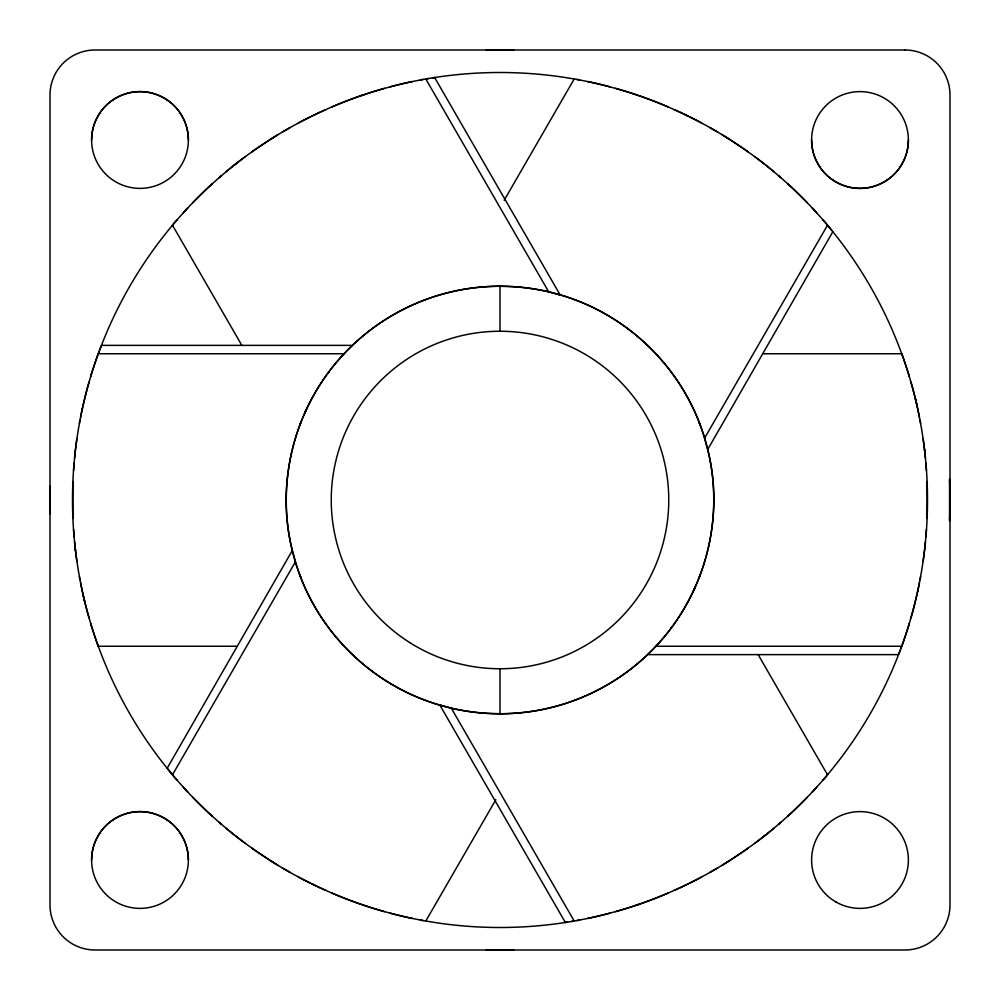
<?xml version="1.0" encoding="UTF-8"?>
<svg xmlns="http://www.w3.org/2000/svg" width="1000" height="1000" viewBox="0 0 1000 1000"><rect width="100%" height="100%" fill="white"/><g stroke="black" fill="none" stroke-linecap="round" stroke-linejoin="round"><path stroke-width="1.5" d="M72.888 481.488L72.888 518.513M927.113 518.513L927.113 481.488M949.575 519.7L949.575 480.3M98.488 353.225L99.062 351.65M901.513 646.775L900.938 648.35M99.45 350.6L100.237 348.512M900.55 649.4L899.762 651.488M100.438 347.987L101.037 346.413M899.562 652.013L898.962 653.587M299.862 424.938L300.725 422.675M699.275 577.325L700.138 575.062M304.825 412.825L305.8 410.7M694.2 589.3L695.175 587.175M304.975 412.512L307.062 408M695.025 587.487L692.938 592M172.488 774.762L295.4 561.875L292.3 550.5L167.162 768.288M504.188 200.25L574.2 78.987M425.8 921.012L495.812 799.75M832.837 231.713L707.7 449.5L704.6 438.125L827.513 225.238M173.212 224.387L172.488 225.238L241.725 345.15M826.787 775.612L827.513 774.762L758.275 654.85M101.45 345.375L352.425 345.375C297.85 396.587 273.925 477.65 292.213 550.275M898.55 654.625L647.575 654.625C702.15 603.413 726.075 522.35 707.788 449.725M352.788 344.975C379.125 319.975 411.912 301.9 447.075 292.875M647.212 655.025C620.875 680.025 588.088 698.1 552.925 707.125M270.163 139.512L276.65 135.488M723.35 864.513L729.837 860.487M310.425 116.812L302.275 120.962A984.65 657.3 60 0 0 298.238 123.1M689.575 883.188L697.725 879.038A984.65 657.3 60 0 0 701.762 876.9M311.8 116.137L318.688 112.825A913.65 609.9 60 0 1 325.65 109.663M688.2 883.863L681.312 887.175A913.65 609.9 60 0 1 674.35 890.337M426.35 78.888L428.55 78.513M573.65 921.112L571.45 921.488M432.425 77.875L434.637 77.525L560.125 294.875L548.713 291.875L425.8 78.987M567.575 922.125L565.363 922.475L439.875 705.125L451.287 708.125L574.2 921.012M98.3 353.75L344.113 353.75M763.238 353.75L901.7 353.75M236.762 646.25L98.3 646.25L97.912 645.2M655.888 646.25L901.7 646.25M556.975 293.962C626.587 312.625 684.275 369.025 704.6 438.125M443.025 706.038C373.413 687.375 315.725 630.975 295.4 561.875M688.2 116.137L681.312 112.825A913.65 609.9 -60 0 0 674.35 109.663M311.8 883.863L318.688 887.175A913.65 609.9 -60 0 0 325.65 890.337M689.575 116.812L697.725 120.962A984.65 657.3 -60 0 1 701.762 123.1M310.425 883.188L302.275 879.038A984.65 657.3 -60 0 1 298.238 876.9M626.575 327.75L628.775 329.4M371.225 670.6L373.425 672.25M645.688 343.562L647.712 345.475M352.287 654.525L354.312 656.438M827.862 225.662L828.587 226.525M172.138 774.338L167.512 768.713M829.3 227.387L830.013 228.25M830.725 229.112L831.775 230.413M699.075 422.137L699.963 424.462L699.125 422.3M300.925 577.863L300.038 575.538L300.875 577.7M500 331.25L500 286.25A415.712 277.5 60 0 0 447.088 292.9M500 668.75L500 713.75A415.712 277.5 60 0 0 552.913 707.1M576.95 79.412A913.65 609.9 -60 0 1 579.675 79.925M587.775 81.55A913.65 609.9 -60 0 1 610.325 86.925M615.525 88.35A913.65 609.9 -60 0 1 668.737 107.188M748.375 152.062A913.65 609.9 -60 0 0 744.625 149.425L729.388 139.25A984.65 657.3 -60 0 0 721.612 134.425M754.587 156.55A913.65 609.9 -60 0 1 773.95 171.75M778.688 175.75A913.65 609.9 -60 0 1 781.025 177.775M788 183.988A913.65 609.9 -60 0 1 807.325 202.763M812.013 207.688A913.65 609.9 -60 0 1 816.65 212.712M823.05 219.925A913.65 609.9 -60 0 1 827.562 225.175M709.775 127.513A984.65 657.3 -60 0 1 717.7 132.075M684.975 114.588A922.913 616.087 -60 0 1 687.712 115.925M723.787 135.75A984.35 657.1 -60 0 1 728.962 138.975M499.975 713.65A345.138 230.387 60 0 1 451.3 708.238M500.025 286.35A345.138 230.387 60 0 1 548.7 291.762M98.188 646.263A916.988 612.137 0 0 1 90.525 623.038M89.012 617.863A916.988 612.137 0 0 1 80.538 582.788M79.95 579.738A916.988 612.137 0 0 1 79.388 576.7M76.9 561.45A916.988 612.137 0 0 1 74.538 541.55M74.125 536.95A916.988 612.137 0 0 1 73.55 529.275M73.55 470.725A916.988 612.137 0 0 1 74.125 463.05M74.538 458.45A916.988 612.137 0 0 1 76.9 438.55M79.388 423.3A916.988 612.137 0 0 1 79.95 420.262M80.538 417.212A916.988 612.137 0 0 1 89.012 382.137M90.525 376.962A916.988 612.137 0 0 1 98.188 353.738M84.488 600.887A931 621.475 0 0 1 83.15 595.163M75.487 550.662A931 621.475 0 0 1 75.163 547.788M81.8 411.025A905.438 604.425 0 0 1 82.4 408.275M827.562 774.825A913.65 609.9 60 0 1 823.05 780.075M816.65 787.288A913.65 609.9 60 0 1 812.013 792.312M807.325 797.237A913.65 609.9 60 0 1 788 816.012M781.025 822.225A913.65 609.9 60 0 1 778.688 824.25M773.95 828.25A913.65 609.9 60 0 1 754.587 843.45M748.375 847.938A913.65 609.9 60 0 1 744.625 850.575L729.388 860.75A984.65 657.3 60 0 1 721.612 865.575M668.737 892.812A913.65 609.9 60 0 1 615.525 911.65M610.325 913.075A913.65 609.9 60 0 1 587.775 918.45M579.675 920.075A913.65 609.9 60 0 1 576.95 920.588M717.7 867.925A984.65 657.3 60 0 1 709.775 872.487M442.45 705.875A311.325 207.825 60 0 1 439.875 705.138M694.963 587.788A374.9 250.263 60 0 1 694 589.862M672 626.613A374.9 250.263 60 0 1 670.763 628.237M766.025 834.712A922.913 616.087 60 0 1 763.6 836.625M639.087 904.3A903.45 603.088 60 0 1 636.15 905.3M901.812 353.738A916.988 612.137 0 0 1 909.475 376.962M910.987 382.137A916.988 612.137 0 0 1 919.463 417.212M920.05 420.262A916.988 612.137 0 0 1 920.612 423.3M923.1 438.55A916.988 612.137 0 0 1 925.462 458.45M925.875 463.05A916.988 612.137 0 0 1 926.45 470.725M926.45 529.275A916.988 612.137 0 0 1 925.875 536.95M925.462 541.55A916.988 612.137 0 0 1 923.1 561.45M920.612 576.7A916.988 612.137 0 0 1 920.05 579.738M919.463 582.788A916.988 612.137 0 0 1 910.987 617.863M909.475 623.038A916.988 612.137 0 0 1 901.812 646.263M915.512 399.113A931 621.475 0 0 1 916.85 404.837M924.513 449.338A931 621.475 0 0 1 924.837 452.212M918.2 588.975A905.438 604.425 0 0 1 917.6 591.725M315.025 885.413A922.913 616.087 -60 0 1 312.288 884.075M276.212 864.25A984.35 657.1 -60 0 1 271.038 861.025M423.05 920.588A913.65 609.9 -60 0 1 420.325 920.075M412.225 918.45A913.65 609.9 -60 0 1 389.675 913.075M384.475 911.65A913.65 609.9 -60 0 1 331.262 892.812M251.625 847.938A913.65 609.9 -60 0 0 255.375 850.575L270.613 860.75A984.65 657.3 -60 0 0 278.387 865.575M245.413 843.45A913.65 609.9 -60 0 1 226.05 828.25M221.312 824.25A913.65 609.9 -60 0 1 218.975 822.225M212 816.012A913.65 609.9 -60 0 1 192.675 797.237M187.987 792.312A913.65 609.9 -60 0 1 183.35 787.288M176.95 780.075A913.65 609.9 -60 0 1 172.438 774.825M290.225 872.487A984.65 657.3 -60 0 1 282.3 867.925M172.438 225.175A913.65 609.9 60 0 1 176.95 219.925M183.35 212.712A913.65 609.9 60 0 1 187.987 207.688M192.675 202.763A913.65 609.9 60 0 1 212 183.988M218.975 177.775A913.65 609.9 60 0 1 221.312 175.75M226.05 171.75A913.65 609.9 60 0 1 245.413 156.55M251.625 152.062A913.65 609.9 60 0 1 255.375 149.425L270.613 139.25A984.65 657.3 60 0 1 278.387 134.425M331.262 107.188A913.65 609.9 60 0 1 384.475 88.35M389.675 86.925A913.65 609.9 60 0 1 412.225 81.55M420.325 79.925A913.65 609.9 60 0 1 423.05 79.412M282.3 132.075A984.65 657.3 60 0 1 290.225 127.513M557.55 294.125A311.325 207.825 60 0 1 560.125 294.862M305.038 412.212A374.9 250.263 60 0 1 306 410.138M328 373.387A374.9 250.263 60 0 1 329.237 371.763M233.975 165.287A922.913 616.087 60 0 1 236.4 163.375M360.913 95.7A903.45 603.088 60 0 1 363.85 94.7M949.513 479A450 450 0 0 1 949.513 521M513.763 949.788A450 450 0 0 1 486.238 949.788M50.213 513.763A450 450 0 0 1 50.213 486.238M486.238 50.213A450 450 0 0 1 513.763 50.213M908.375 140A48.375 48.375 0 0 1 835.812 181.9A48.375 48.375 0 0 1 835.812 98.1A48.375 48.375 0 0 1 908.375 140A48.375 48.375 0 0 1 860 188.375A48.375 48.375 0 0 1 811.625 140M91.625 140A48.375 48.375 0 0 1 140 91.625A48.375 48.375 0 0 1 188.375 140A48.375 48.375 0 0 1 115.812 181.9A48.375 48.375 0 0 1 115.812 98.1A48.375 48.375 0 0 1 188.375 140M188.375 860A48.375 48.375 0 0 1 115.812 901.9A48.375 48.375 0 0 1 115.812 818.1A48.375 48.375 0 0 1 188.375 860A48.375 48.375 0 0 0 140 811.625A48.375 48.375 0 0 0 91.625 860M905 50L95 50A45 45 0 0 0 50 95L50 905A45 45 0 0 0 95 950L905 950A45 45 0 0 0 950 905L950 95A45 45 0 0 0 905 50M286.25 870.225A427.5 427.5 0 0 0 927.5 500A427.5 427.5 0 0 0 286.25 129.775A427.5 427.5 0 0 0 286.25 870.225M386.438 681.087A213.75 213.75 0 0 0 713.612 507.812A213.75 213.75 0 0 0 399.963 311.112A213.75 213.75 0 0 0 386.438 681.087M410.35 642.962A168.75 168.75 0 0 0 668.637 506.163A168.75 168.75 0 0 0 421.012 350.875A168.75 168.75 0 0 0 410.35 642.962M835.812 901.9A48.375 48.375 0 0 0 908.375 860A48.375 48.375 0 0 0 835.812 818.1A48.375 48.375 0 0 0 835.812 901.9"/></g></svg>
